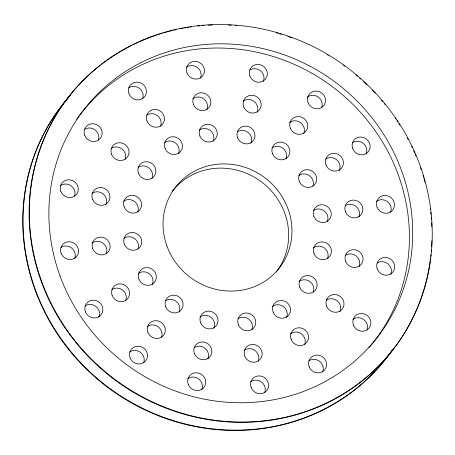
<?xml version="1.0" encoding="UTF-8"?>
<svg xmlns="http://www.w3.org/2000/svg" width="455" height="455" viewBox="0 0 455 455"><rect width="100%" height="100%" fill="white"/><g stroke="black" fill="none" stroke-linecap="round" stroke-linejoin="round"><path stroke-width="0.68" d="M172.195 191.413A65.799 62.216 38 0 1 262.296 182.529A65.799 62.216 38 0 1 276.213 272.027M417.292 308.018A205.62 194.421 38 0 1 112.63 378.213A205.62 194.421 38 0 1 100.015 65.463M101.09 64.627A205.62 194.421 38 0 1 131.7 45.403M132.923 44.795A205.62 194.421 38 0 1 134.157 44.192M134.777 43.896A205.62 194.421 38 0 1 138.508 42.161M139.759 41.598A205.62 194.421 38 0 1 156.435 35.115M157.089 34.898A205.62 194.421 38 0 1 162.355 33.232M163.681 32.84A205.62 194.421 38 0 1 169.015 31.355M169.681 31.185A205.62 194.421 38 0 1 172.371 30.508M173.719 30.184A205.62 194.421 38 0 1 176.426 29.569M179.816 28.847A205.62 194.421 38 0 1 181.181 28.58M181.863 28.443A205.62 194.421 38 0 1 183.228 28.187M184.594 27.943A205.62 194.421 38 0 1 185.964 27.704M187.341 27.476A205.62 194.421 38 0 1 188.717 27.255M190.093 27.044A205.62 194.421 38 0 1 191.47 26.845M197.698 26.066A205.62 194.421 38 0 1 199.779 25.85M202.566 25.599A205.62 194.421 38 0 1 203.959 25.486M208.145 25.201A205.62 194.421 38 0 1 212.343 25.008M228.495 25.076A205.62 194.421 38 0 1 231.305 25.218M235.525 25.503A205.62 194.421 38 0 1 236.93 25.616M276.208 32.788A205.62 194.421 38 0 1 278.153 33.346M279.444 33.733A205.62 194.421 38 0 1 281.383 34.318M287.799 36.423A205.62 194.421 38 0 1 292.252 38.021M327.094 54.623A205.62 194.421 38 0 1 328.26 55.322M343.582 65.418A205.62 194.421 38 0 1 344.68 66.214M355.924 75.012A205.62 194.421 38 0 1 357.482 76.332M359.541 78.106A205.62 194.421 38 0 1 360.559 79.005M363.59 81.741A205.62 194.421 38 0 1 367.054 85M372.349 90.266A205.62 194.421 38 0 1 375.165 93.218M381.495 100.299A205.62 194.421 38 0 1 382.814 101.852M384.117 103.416A205.62 194.421 38 0 1 384.975 104.468M395.128 118.004A205.62 194.421 38 0 1 395.89 119.125M397.027 120.802A205.62 194.421 38 0 1 397.772 121.934M398.876 123.629A205.62 194.421 38 0 1 399.968 125.341M407.441 138.155A205.62 194.421 38 0 1 408.107 139.412M411.633 146.385A205.62 194.421 38 0 1 412.241 147.665M413.732 150.878A205.62 194.421 38 0 1 414.602 152.817M415.165 154.12A205.62 194.421 38 0 1 416.001 156.071M420.34 167.275A205.62 194.421 38 0 1 421.034 169.277M422.996 175.306A205.62 194.421 38 0 1 423.611 177.325M424.009 178.679A205.62 194.421 38 0 1 424.959 182.063M430.225 208.134A205.62 194.421 38 0 1 430.407 209.516M430.743 212.286A205.62 194.421 38 0 1 430.965 214.362M431.226 217.137A205.62 194.421 38 0 1 431.403 219.213M431.636 222.683A205.62 194.421 38 0 1 431.84 226.846M431.886 240.701A205.62 194.421 38 0 1 431.585 246.911M431.391 249.664A205.62 194.421 38 0 1 431.215 251.723M430.948 254.47A205.62 194.421 38 0 1 430.726 256.523M430.475 258.577A205.62 194.421 38 0 1 428.405 271.464M428.274 272.135A205.62 194.421 38 0 1 417.553 307.387M392.739 349.463A205.62 194.421 38 0 1 103.473 384.117A205.62 194.421 38 0 1 70.832 94.845M391.84 350.794A205.62 194.421 38 0 1 104.582 384.447A205.62 194.421 38 0 1 68.398 97.552M69.74 96.022A205.62 194.421 38 0 1 70.644 95.01M313.25 247.947A9.214 8.708 38 0 1 324.301 248.003A9.214 8.708 38 0 1 327.572 258.594M345.135 255.522A9.214 8.708 38 0 1 356.197 255.966A9.214 8.708 38 0 1 359.092 266.641M377.121 263.041A9.214 8.708 38 0 1 387.961 263.832A9.214 8.708 38 0 1 390.777 274.291M299.06 281.491A9.214 8.708 38 0 1 310.117 281.719A9.214 8.708 38 0 1 313.222 292.349M326.184 300.277A9.214 8.708 38 0 1 337.246 300.897A9.214 8.708 38 0 1 339.97 311.607M352.955 319.325A9.214 8.708 38 0 1 363.784 319.609A9.214 8.708 38 0 1 367.094 329.955M308.78 360.849A9.214 8.708 38 0 1 319.842 361.48A9.214 8.708 38 0 1 322.549 372.196M290.421 333.811A9.214 8.708 38 0 1 301.472 333.913A9.214 8.708 38 0 1 304.702 344.509M272.164 306.71A9.214 8.708 38 0 1 283.431 306.596A9.214 8.708 38 0 1 286.593 317.436M237.908 318.784A9.214 8.708 38 0 1 248.743 319.183A9.214 8.708 38 0 1 251.951 329.551M244.13 350.39A9.214 8.708 38 0 1 255.187 350.663A9.214 8.708 38 0 1 258.252 361.298M250.449 381.921A9.214 8.708 38 0 1 261.5 382.041A9.214 8.708 38 0 1 264.713 392.642M193.932 347.813A9.214 8.708 38 0 1 204.995 348.257A9.214 8.708 38 0 1 207.889 358.932M199.847 317.163A9.214 8.708 38 0 1 211.126 317.397A9.214 8.708 38 0 1 213.952 328.311M165.489 300.806A9.214 8.708 38 0 1 176.324 301.534A9.214 8.708 38 0 1 179.202 311.982M147.05 326.792A9.214 8.708 38 0 1 158.095 326.724A9.214 8.708 38 0 1 161.491 337.28M138.365 273.432A9.214 8.708 38 0 1 149.428 273.836A9.214 8.708 38 0 1 152.362 284.5M123.897 238.295A9.214 8.708 38 0 1 134.731 238.687A9.214 8.708 38 0 1 137.939 249.056M123.419 201.366A9.214 8.708 38 0 1 134.464 201.429A9.214 8.708 38 0 1 137.74 212.013M138.269 167.338A9.214 8.708 38 0 1 149.109 168.066A9.214 8.708 38 0 1 151.987 178.514M164.505 142.608A9.214 8.708 38 0 1 175.567 143.012A9.214 8.708 38 0 1 178.502 153.676M199.415 130.033A9.214 8.708 38 0 1 210.477 130.608A9.214 8.708 38 0 1 213.247 141.306M237.26 131.825A9.214 8.708 38 0 1 248.322 132.57A9.214 8.708 38 0 1 250.921 143.302M271.84 148.017A9.214 8.708 38 0 1 282.896 148.25A9.214 8.708 38 0 1 286.002 158.875M298.736 175.545A9.214 8.708 38 0 1 309.571 175.772A9.214 8.708 38 0 1 312.938 186.101M313.427 210.523A9.214 8.708 38 0 1 324.489 211.097A9.214 8.708 38 0 1 327.259 221.795M345.271 205.723A9.214 8.708 38 0 1 356.106 206.496A9.214 8.708 38 0 1 358.944 216.95M376.313 201.485A9.214 8.708 38 0 1 387.364 201.605A9.214 8.708 38 0 1 390.578 212.206M352.346 142.807A9.214 8.708 38 0 1 363.409 143.444A9.214 8.708 38 0 1 366.121 154.154M325.717 159.051A9.214 8.708 38 0 1 336.78 159.841A9.214 8.708 38 0 1 339.339 170.579M289.454 122.651A9.214 8.708 38 0 1 300.727 122.759A9.214 8.708 38 0 1 303.678 133.645M307.159 97.211A9.214 8.708 38 0 1 318.193 96.989A9.214 8.708 38 0 1 321.736 107.499M243.226 101.124A9.214 8.708 38 0 1 254.288 101.573A9.214 8.708 38 0 1 257.183 112.249M249.738 70.047A9.214 8.708 38 0 1 260.573 70.838A9.214 8.708 38 0 1 263.394 81.297M192.812 98.712A9.214 8.708 38 0 1 203.868 98.991A9.214 8.708 38 0 1 206.928 109.627M186.294 67.329A9.214 8.708 38 0 1 197.351 67.448A9.214 8.708 38 0 1 200.558 78.05M146.743 115.138A9.214 8.708 38 0 1 157.584 115.741A9.214 8.708 38 0 1 160.581 126.16M128.629 87.912A9.214 8.708 38 0 1 139.463 88.367A9.214 8.708 38 0 1 142.608 98.752M111.202 148.501A9.214 8.708 38 0 1 122.037 148.939A9.214 8.708 38 0 1 125.199 159.318M84.226 129.601A9.214 8.708 38 0 1 95.061 129.885A9.214 8.708 38 0 1 98.371 140.225M60.287 185.725A9.214 8.708 38 0 1 71.111 185.845A9.214 8.708 38 0 1 74.586 196.145M92.024 193.415A9.214 8.708 38 0 1 103.086 193.864A9.214 8.708 38 0 1 105.981 204.534M92.115 243.061A9.214 8.708 38 0 1 102.944 243.163A9.214 8.708 38 0 1 106.43 253.458M60.873 247.44A9.214 8.708 38 0 1 71.708 248.066A9.214 8.708 38 0 1 74.694 258.486M111.89 289.568A9.214 8.708 38 0 1 122.952 290.358A9.214 8.708 38 0 1 125.506 301.096M85.057 305.953A9.214 8.708 38 0 1 96.119 306.59A9.214 8.708 38 0 1 98.832 317.3M129.59 352.051A9.214 8.708 38 0 1 140.424 352.335A9.214 8.708 38 0 1 143.734 362.68M187.67 378.719A9.214 8.708 38 0 1 198.733 379.015A9.214 8.708 38 0 1 201.775 389.651M76.628 119.29A185.685 175.573 38 0 1 335.574 89.129A185.685 175.573 38 0 1 369.039 347.66M166.991 246.166A65.799 62.216 38 0 0 277.015 270.816A65.799 62.216 38 0 0 238.494 165.518A65.799 62.216 38 0 0 166.991 246.166M41.701 281.611A205.62 194.421 38 0 0 385.527 358.642A205.62 194.421 38 0 0 265.157 29.581A205.62 194.421 38 0 0 41.701 281.611M60.037 275.957A185.685 175.573 38 0 0 370.524 345.516A185.685 175.573 38 0 0 261.824 48.361A185.685 175.573 38 0 0 60.037 275.957M314.013 253.583A9.214 8.708 38 0 0 329.471 256.711A9.214 8.708 38 0 0 323.767 242.071A9.214 8.708 38 0 0 314.013 253.583M345.743 261.574A9.214 8.708 38 0 0 361.259 264.292A9.214 8.708 38 0 0 355.162 249.789A9.214 8.708 38 0 0 345.743 261.574M377.223 268.928A9.214 8.708 38 0 0 392.625 272.38A9.214 8.708 38 0 0 387.233 257.638A9.214 8.708 38 0 0 377.223 268.928M299.663 287.077A9.214 8.708 38 0 0 315.082 290.444A9.214 8.708 38 0 0 309.605 275.73A9.214 8.708 38 0 0 299.663 287.077M326.627 306.283A9.214 8.708 38 0 0 342.109 309.235A9.214 8.708 38 0 0 336.234 294.652A9.214 8.708 38 0 0 326.627 306.283M353.546 325.376A9.214 8.708 38 0 0 369.062 328.112A9.214 8.708 38 0 0 362.982 313.603A9.214 8.708 38 0 0 353.546 325.376M309.207 366.849A9.214 8.708 38 0 0 324.688 369.824A9.214 8.708 38 0 0 318.836 355.23A9.214 8.708 38 0 0 309.207 366.849M291.143 339.43A9.214 8.708 38 0 0 306.59 342.626A9.214 8.708 38 0 0 300.948 327.964A9.214 8.708 38 0 0 291.143 339.43M273.25 312.437A9.214 8.708 38 0 0 288.771 315.093A9.214 8.708 38 0 0 282.612 300.607A9.214 8.708 38 0 0 273.25 312.437M238.397 324.802A9.214 8.708 38 0 0 253.884 327.697A9.214 8.708 38 0 0 247.952 313.131A9.214 8.708 38 0 0 238.397 324.802M244.693 355.964A9.214 8.708 38 0 0 260.101 359.393A9.214 8.708 38 0 0 254.686 344.657A9.214 8.708 38 0 0 244.693 355.964M251.154 387.541A9.214 8.708 38 0 0 266.596 390.76A9.214 8.708 38 0 0 260.977 376.086A9.214 8.708 38 0 0 251.154 387.541M194.541 353.865A9.214 8.708 38 0 0 210.056 356.584A9.214 8.708 38 0 0 203.959 342.08A9.214 8.708 38 0 0 194.541 353.865M200.609 322.8A9.214 8.708 38 0 0 216.068 325.934A9.214 8.708 38 0 0 210.364 311.288A9.214 8.708 38 0 0 200.609 322.8M165.648 306.715A9.214 8.708 38 0 0 181.062 310.083A9.214 8.708 38 0 0 175.59 295.363A9.214 8.708 38 0 0 165.648 306.715M147.938 332.463A9.214 8.708 38 0 0 163.419 335.415A9.214 8.708 38 0 0 157.544 320.832A9.214 8.708 38 0 0 147.938 332.463M139.02 279.501A9.214 8.708 38 0 0 154.541 282.157A9.214 8.708 38 0 0 148.381 267.671A9.214 8.708 38 0 0 139.02 279.501M124.386 244.312A9.214 8.708 38 0 0 139.878 247.201A9.214 8.708 38 0 0 133.946 232.642A9.214 8.708 38 0 0 124.386 244.312M124.181 207.002A9.214 8.708 38 0 0 139.639 210.136A9.214 8.708 38 0 0 133.935 195.491A9.214 8.708 38 0 0 124.181 207.002M138.428 173.241A9.214 8.708 38 0 0 153.847 176.608A9.214 8.708 38 0 0 148.37 161.895A9.214 8.708 38 0 0 138.428 173.241M165.159 148.677A9.214 8.708 38 0 0 180.68 151.333A9.214 8.708 38 0 0 174.521 136.847A9.214 8.708 38 0 0 165.159 148.677M199.904 136.051A9.214 8.708 38 0 0 215.397 138.94A9.214 8.708 38 0 0 209.465 124.374A9.214 8.708 38 0 0 199.904 136.051M237.584 137.785A9.214 8.708 38 0 0 253.037 140.919A9.214 8.708 38 0 0 247.332 126.274A9.214 8.708 38 0 0 237.584 137.785M272.448 153.608A9.214 8.708 38 0 0 287.867 156.975A9.214 8.708 38 0 0 282.39 142.261A9.214 8.708 38 0 0 272.448 153.608M299.39 181.613A9.214 8.708 38 0 0 314.911 184.269A9.214 8.708 38 0 0 308.757 169.783A9.214 8.708 38 0 0 299.39 181.613M313.916 216.54A9.214 8.708 38 0 0 329.409 219.435A9.214 8.708 38 0 0 323.477 204.869A9.214 8.708 38 0 0 313.916 216.54M345.385 211.615A9.214 8.708 38 0 0 360.792 215.044A9.214 8.708 38 0 0 355.378 200.308A9.214 8.708 38 0 0 345.385 211.615M377.019 207.105A9.214 8.708 38 0 0 392.466 210.324A9.214 8.708 38 0 0 386.841 195.65A9.214 8.708 38 0 0 377.019 207.105M352.773 148.808A9.214 8.708 38 0 0 368.254 151.782A9.214 8.708 38 0 0 362.402 137.188A9.214 8.708 38 0 0 352.773 148.808M325.996 165A9.214 8.708 38 0 0 341.443 168.191A9.214 8.708 38 0 0 335.801 153.528A9.214 8.708 38 0 0 325.996 165M290.336 128.321A9.214 8.708 38 0 0 305.817 131.279A9.214 8.708 38 0 0 299.947 116.69A9.214 8.708 38 0 0 290.336 128.321M308.183 102.921A9.214 8.708 38 0 0 323.698 105.662A9.214 8.708 38 0 0 317.618 91.148A9.214 8.708 38 0 0 308.183 102.921M243.835 107.181A9.214 8.708 38 0 0 259.35 109.9A9.214 8.708 38 0 0 253.253 95.391A9.214 8.708 38 0 0 243.835 107.181M249.835 75.934A9.214 8.708 38 0 0 265.242 79.386A9.214 8.708 38 0 0 259.845 64.644A9.214 8.708 38 0 0 249.835 75.934M193.375 104.286A9.214 8.708 38 0 0 208.782 107.716A9.214 8.708 38 0 0 203.368 92.985A9.214 8.708 38 0 0 193.375 104.286M187.005 72.948A9.214 8.708 38 0 0 202.447 76.167A9.214 8.708 38 0 0 196.822 61.493A9.214 8.708 38 0 0 187.005 72.948M147.022 121.087A9.214 8.708 38 0 0 162.469 124.278A9.214 8.708 38 0 0 156.827 109.615A9.214 8.708 38 0 0 147.022 121.087M129.055 93.912A9.214 8.708 38 0 0 144.536 96.887A9.214 8.708 38 0 0 138.684 82.298A9.214 8.708 38 0 0 129.055 93.912M111.646 154.501A9.214 8.708 38 0 0 127.127 157.458A9.214 8.708 38 0 0 121.257 142.87A9.214 8.708 38 0 0 111.646 154.501M84.823 135.647A9.214 8.708 38 0 0 100.333 138.388A9.214 8.708 38 0 0 94.259 123.874A9.214 8.708 38 0 0 84.823 135.647M60.833 191.299A9.214 8.708 38 0 0 76.235 194.746A9.214 8.708 38 0 0 70.843 180.009A9.214 8.708 38 0 0 60.833 191.299M92.632 199.472A9.214 8.708 38 0 0 108.148 202.191A9.214 8.708 38 0 0 102.051 187.682A9.214 8.708 38 0 0 92.632 199.472M92.678 248.64A9.214 8.708 38 0 0 108.085 252.064A9.214 8.708 38 0 0 102.671 237.334A9.214 8.708 38 0 0 92.678 248.64M61.135 253.389A9.214 8.708 38 0 0 76.582 256.603A9.214 8.708 38 0 0 70.957 241.935A9.214 8.708 38 0 0 61.135 253.389M112.169 295.517A9.214 8.708 38 0 0 127.616 298.708A9.214 8.708 38 0 0 121.968 284.051A9.214 8.708 38 0 0 112.169 295.517M85.489 311.954A9.214 8.708 38 0 0 100.965 314.928A9.214 8.708 38 0 0 95.112 300.34A9.214 8.708 38 0 0 85.489 311.954M130.181 358.096A9.214 8.708 38 0 0 145.697 360.838A9.214 8.708 38 0 0 139.617 346.323A9.214 8.708 38 0 0 130.181 358.096M188.222 384.293A9.214 8.708 38 0 0 203.624 387.74A9.214 8.708 38 0 0 198.232 372.998A9.214 8.708 38 0 0 188.222 384.293"/></g></svg>
